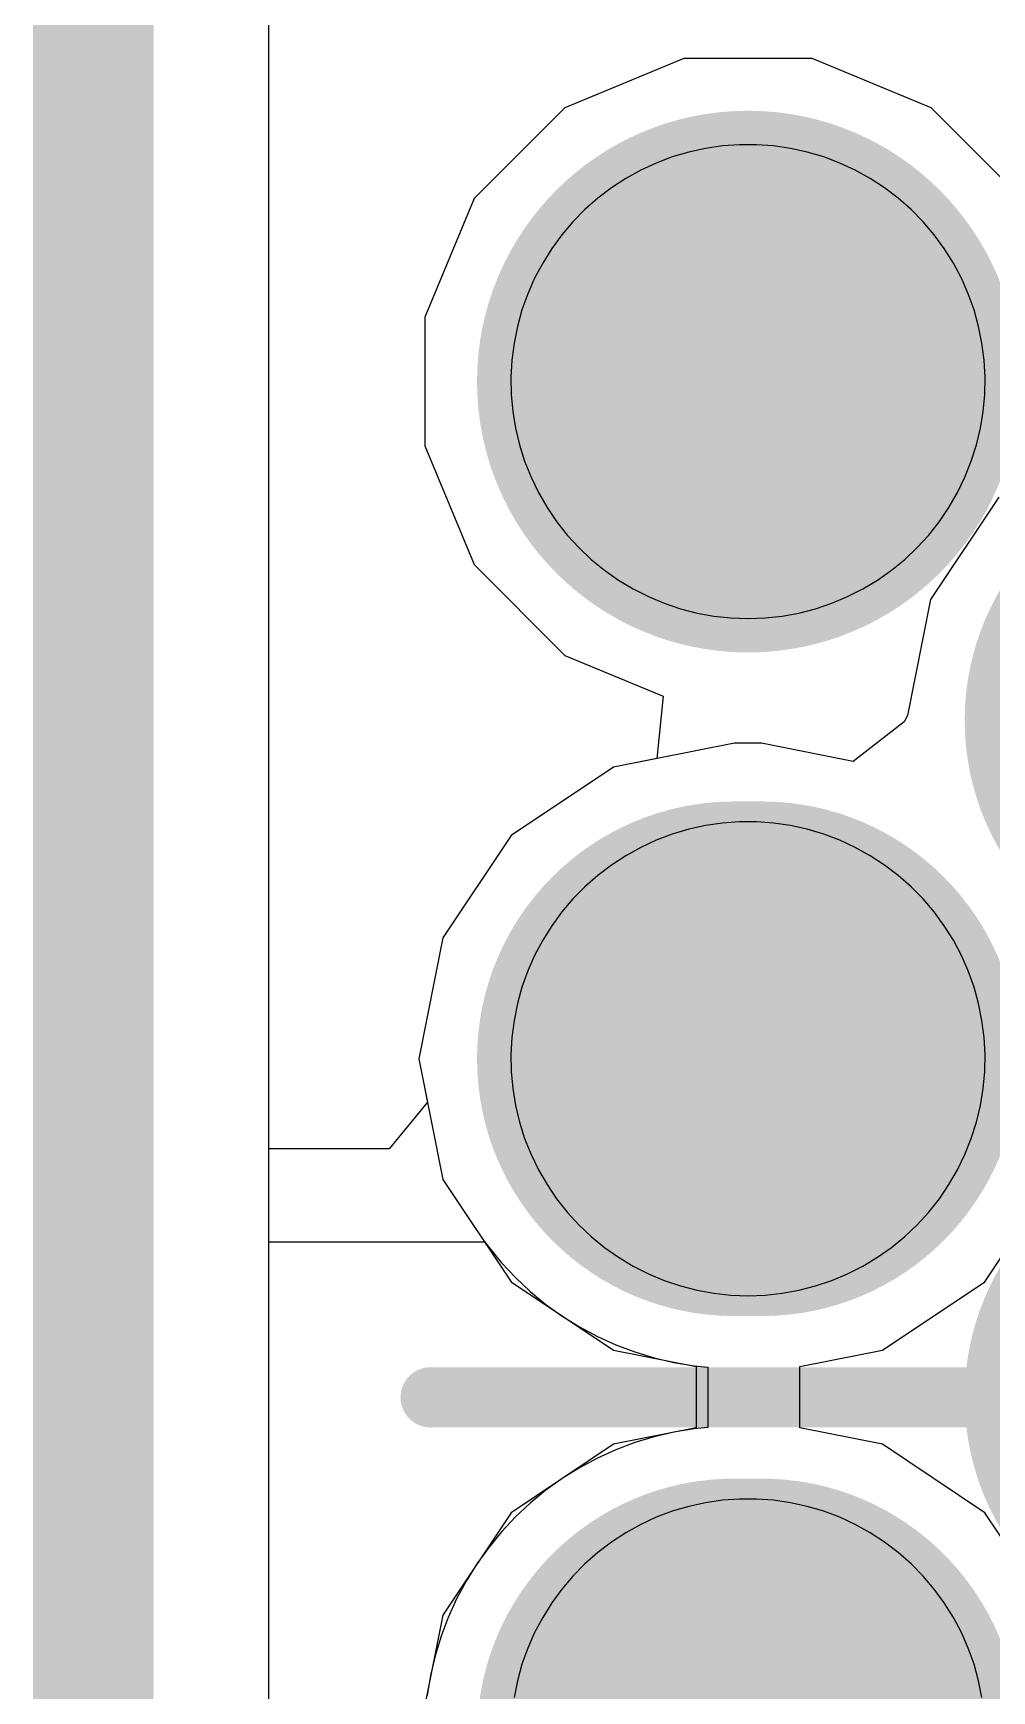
# Model space of a CAD drawing. Header units: inches. Extents: x -6 to 283, y -12 to 154.
# Drawn here: x 10.639 to 12.054, y 5.172 to 7.62 of the extents above; entities that cross this region are included whole.
import ezdxf

# ---------------------------------------------------------------- set-up
doc = ezdxf.new("R2010")
doc.units = ezdxf.units.IN
for name, color, linetype in [('Board Outline', 216, 'Continuous'), ('Bottom Layer', 5, 'Continuous'), ('Bottom Solder', 6, 'Continuous'), ('Drill Drawing', 1, 'Continuous'), ('GND-1', 16, 'Continuous'), ('GND-2', 90, 'Continuous'), ('GND-3', 216, 'Continuous'), ('GND-4', 54, 'Continuous'), ('Multi-Layer', 9, 'Continuous'), ('Pad Holes', 156, 'Continuous'), ('PWR-1', 156, 'Continuous'), ('PWR-2', 130, 'Continuous'), ('Signal L1', 76, 'Continuous'), ('Signal L2', 6, 'Continuous'), ('Top Layer', 1, 'Continuous'), ('Top Paste', 8, 'Continuous'), ('Top Solder', 216, 'Continuous')]:
    doc.layers.add(name, color=color, linetype=linetype)

# ---------------------------------------------------------------- blocks, each defined once
blk = doc.blocks.new('GT_USB_8013A_3')
at = {"layer": 'Bottom Layer'}
h = blk.add_hatch(color=5, dxfattribs=at)
edge = h.paths.add_edge_path()
edge.add_arc((-2.7501, -0.765), 0.35, 0, 360)
h = blk.add_hatch(color=5, dxfattribs=at)
edge = h.paths.add_edge_path()
edge.add_arc((-1.7501, -0.785), 0.33, 180, 360)
edge.add_line((-1.4201, -0.785), (-1.4201, -0.745))
edge.add_arc((-1.7501, -0.745), 0.33, 0, 180)
edge.add_line((-2.0801, -0.745), (-2.0801, -0.785))
h = blk.add_hatch(color=5, dxfattribs=at)
edge = h.paths.add_edge_path()
edge.add_arc((-0.7501, -0.785), 0.33, 180, 360)
edge.add_line((-0.4201, -0.785), (-0.4201, -0.745))
edge.add_arc((-0.7501, -0.745), 0.33, 0, 180)
edge.add_line((-1.0801, -0.745), (-1.0801, -0.785))
at = {"layer": 'Bottom Solder'}
h = blk.add_hatch(color=6, dxfattribs=at)
edge = h.paths.add_edge_path()
edge.add_arc((-2.25, -0.0652), 0.38, 180, 360)
edge.add_line((-1.87, -0.0652), (-1.87, -0.0252))
edge.add_arc((-2.25, -0.0252), 0.38, 0, 180)
edge.add_line((-2.63, -0.0252), (-2.63, -0.0652))
h = blk.add_hatch(color=6, dxfattribs=at)
edge = h.paths.add_edge_path()
edge.add_arc((-1.25, -0.0652), 0.38, 180, 360)
edge.add_line((-0.87, -0.0652), (-0.87, -0.0252))
edge.add_arc((-1.25, -0.0252), 0.38, 0, 180)
edge.add_line((-1.63, -0.0252), (-1.63, -0.0652))
h = blk.add_hatch(color=6, dxfattribs=at)
edge = h.paths.add_edge_path()
edge.add_arc((-2.7501, -0.765), 0.4, 0, 360)
h = blk.add_hatch(color=6, dxfattribs=at)
edge = h.paths.add_edge_path()
edge.add_arc((-1.7501, -0.785), 0.38, 180, 360)
edge.add_line((-1.3701, -0.785), (-1.3701, -0.745))
edge.add_arc((-1.7501, -0.745), 0.38, 0, 180)
edge.add_line((-2.1301, -0.745), (-2.1301, -0.785))
h = blk.add_hatch(color=6, dxfattribs=at)
edge = h.paths.add_edge_path()
edge.add_arc((-0.7501, -0.785), 0.38, 180, 360)
edge.add_line((-0.3701, -0.785), (-0.3701, -0.745))
edge.add_arc((-0.7501, -0.745), 0.38, 0, 180)
edge.add_line((-1.1301, -0.745), (-1.1301, -0.785))
at = {"layer": 'GND-1'}
h = blk.add_hatch(color=16, dxfattribs=at)
edge = h.paths.add_edge_path()
edge.add_arc((-2.7501, -0.765), 0.35, 0, 360)
h = blk.add_hatch(color=16, dxfattribs=at)
edge = h.paths.add_edge_path()
edge.add_arc((-1.7501, -0.785), 0.33, 180, 360)
edge.add_line((-1.4201, -0.785), (-1.4201, -0.745))
edge.add_arc((-1.7501, -0.745), 0.33, 0, 180)
edge.add_line((-2.0801, -0.745), (-2.0801, -0.785))
h = blk.add_hatch(color=16, dxfattribs=at)
edge = h.paths.add_edge_path()
edge.add_arc((-0.7501, -0.785), 0.33, 180, 360)
edge.add_line((-0.4201, -0.785), (-0.4201, -0.745))
edge.add_arc((-0.7501, -0.745), 0.33, 0, 180)
edge.add_line((-1.0801, -0.745), (-1.0801, -0.785))
at = {"layer": 'GND-2'}
h = blk.add_hatch(color=90, dxfattribs=at)
edge = h.paths.add_edge_path()
edge.add_arc((-2.7501, -0.765), 0.35, 0, 360)
h = blk.add_hatch(color=90, dxfattribs=at)
edge = h.paths.add_edge_path()
edge.add_arc((-1.7501, -0.785), 0.33, 180, 360)
edge.add_line((-1.4201, -0.785), (-1.4201, -0.745))
edge.add_arc((-1.7501, -0.745), 0.33, 0, 180)
edge.add_line((-2.0801, -0.745), (-2.0801, -0.785))
h = blk.add_hatch(color=90, dxfattribs=at)
edge = h.paths.add_edge_path()
edge.add_arc((-0.7501, -0.785), 0.33, 180, 360)
edge.add_line((-0.4201, -0.785), (-0.4201, -0.745))
edge.add_arc((-0.7501, -0.745), 0.33, 0, 180)
edge.add_line((-1.0801, -0.745), (-1.0801, -0.785))
at = {"layer": 'GND-3'}
h = blk.add_hatch(color=216, dxfattribs=at)
edge = h.paths.add_edge_path()
edge.add_arc((-2.7501, -0.765), 0.35, 0, 360)
h = blk.add_hatch(color=216, dxfattribs=at)
edge = h.paths.add_edge_path()
edge.add_arc((-1.7501, -0.785), 0.33, 180, 360)
edge.add_line((-1.4201, -0.785), (-1.4201, -0.745))
edge.add_arc((-1.7501, -0.745), 0.33, 0, 180)
edge.add_line((-2.0801, -0.745), (-2.0801, -0.785))
h = blk.add_hatch(color=216, dxfattribs=at)
edge = h.paths.add_edge_path()
edge.add_arc((-0.7501, -0.785), 0.33, 180, 360)
edge.add_line((-0.4201, -0.785), (-0.4201, -0.745))
edge.add_arc((-0.7501, -0.745), 0.33, 0, 180)
edge.add_line((-1.0801, -0.745), (-1.0801, -0.785))
at = {"layer": 'GND-4'}
h = blk.add_hatch(color=54, dxfattribs=at)
edge = h.paths.add_edge_path()
edge.add_arc((-2.7501, -0.765), 0.35, 0, 360)
h = blk.add_hatch(color=54, dxfattribs=at)
edge = h.paths.add_edge_path()
edge.add_arc((-1.7501, -0.785), 0.33, 180, 360)
edge.add_line((-1.4201, -0.785), (-1.4201, -0.745))
edge.add_arc((-1.7501, -0.745), 0.33, 0, 180)
edge.add_line((-2.0801, -0.745), (-2.0801, -0.785))
h = blk.add_hatch(color=54, dxfattribs=at)
edge = h.paths.add_edge_path()
edge.add_arc((-0.7501, -0.785), 0.33, 180, 360)
edge.add_line((-0.4201, -0.785), (-0.4201, -0.745))
edge.add_arc((-0.7501, -0.745), 0.33, 0, 180)
edge.add_line((-1.0801, -0.745), (-1.0801, -0.785))
at = {"layer": 'Multi-Layer'}
h = blk.add_hatch(color=9, dxfattribs=at)
edge = h.paths.add_edge_path()
edge.add_arc((-2.7501, -0.765), 0.35, 0, 360)
h = blk.add_hatch(color=9, dxfattribs=at)
edge = h.paths.add_edge_path()
edge.add_arc((-1.7501, -0.785), 0.33, 180, 360)
edge.add_line((-1.4201, -0.785), (-1.4201, -0.745))
edge.add_arc((-1.7501, -0.745), 0.33, 0, 180)
edge.add_line((-2.0801, -0.745), (-2.0801, -0.785))
h = blk.add_hatch(color=9, dxfattribs=at)
edge = h.paths.add_edge_path()
edge.add_arc((-0.7501, -0.785), 0.33, 180, 360)
edge.add_line((-0.4201, -0.785), (-0.4201, -0.745))
edge.add_arc((-0.7501, -0.745), 0.33, 0, 180)
edge.add_line((-1.0801, -0.745), (-1.0801, -0.785))
at = {"layer": 'Pad Holes'}
h = blk.add_hatch(color=7, dxfattribs=at)
edge = h.paths.add_edge_path()
edge.add_arc((-2.7502, -0.765), 0.25, 0, 360)
h = blk.add_hatch(color=7, dxfattribs=at)
edge = h.paths.add_edge_path()
edge.add_arc((-1.7502, -0.765), 0.25, 0, 360)
h = blk.add_hatch(color=7, dxfattribs=at)
edge = h.paths.add_edge_path()
edge.add_arc((-0.7502, -0.765), 0.25, 0, 360)
at = {"layer": 'PWR-1'}
h = blk.add_hatch(color=156, dxfattribs=at)
edge = h.paths.add_edge_path()
edge.add_arc((-2.7501, -0.765), 0.35, 0, 360)
h = blk.add_hatch(color=156, dxfattribs=at)
edge = h.paths.add_edge_path()
edge.add_arc((-1.7501, -0.785), 0.33, 180, 360)
edge.add_line((-1.4201, -0.785), (-1.4201, -0.745))
edge.add_arc((-1.7501, -0.745), 0.33, 0, 180)
edge.add_line((-2.0801, -0.745), (-2.0801, -0.785))
h = blk.add_hatch(color=156, dxfattribs=at)
edge = h.paths.add_edge_path()
edge.add_arc((-0.7501, -0.785), 0.33, 180, 360)
edge.add_line((-0.4201, -0.785), (-0.4201, -0.745))
edge.add_arc((-0.7501, -0.745), 0.33, 0, 180)
edge.add_line((-1.0801, -0.745), (-1.0801, -0.785))
at = {"layer": 'PWR-2'}
h = blk.add_hatch(color=130, dxfattribs=at)
edge = h.paths.add_edge_path()
edge.add_arc((-2.7501, -0.765), 0.35, 0, 360)
h = blk.add_hatch(color=130, dxfattribs=at)
edge = h.paths.add_edge_path()
edge.add_arc((-1.7501, -0.785), 0.33, 180, 360)
edge.add_line((-1.4201, -0.785), (-1.4201, -0.745))
edge.add_arc((-1.7501, -0.745), 0.33, 0, 180)
edge.add_line((-2.0801, -0.745), (-2.0801, -0.785))
h = blk.add_hatch(color=130, dxfattribs=at)
edge = h.paths.add_edge_path()
edge.add_arc((-0.7501, -0.785), 0.33, 180, 360)
edge.add_line((-0.4201, -0.785), (-0.4201, -0.745))
edge.add_arc((-0.7501, -0.745), 0.33, 0, 180)
edge.add_line((-1.0801, -0.745), (-1.0801, -0.785))
at = {"layer": 'Signal L1'}
h = blk.add_hatch(color=76, dxfattribs=at)
edge = h.paths.add_edge_path()
edge.add_arc((-2.7501, -0.765), 0.35, 0, 360)
h = blk.add_hatch(color=76, dxfattribs=at)
edge = h.paths.add_edge_path()
edge.add_arc((-1.7501, -0.785), 0.33, 180, 360)
edge.add_line((-1.4201, -0.785), (-1.4201, -0.745))
edge.add_arc((-1.7501, -0.745), 0.33, 0, 180)
edge.add_line((-2.0801, -0.745), (-2.0801, -0.785))
h = blk.add_hatch(color=76, dxfattribs=at)
edge = h.paths.add_edge_path()
edge.add_arc((-0.7501, -0.785), 0.33, 180, 360)
edge.add_line((-0.4201, -0.785), (-0.4201, -0.745))
edge.add_arc((-0.7501, -0.745), 0.33, 0, 180)
edge.add_line((-1.0801, -0.745), (-1.0801, -0.785))
at = {"layer": 'Signal L2'}
h = blk.add_hatch(color=6, dxfattribs=at)
edge = h.paths.add_edge_path()
edge.add_arc((-2.7501, -0.765), 0.35, 0, 360)
h = blk.add_hatch(color=6, dxfattribs=at)
edge = h.paths.add_edge_path()
edge.add_arc((-1.7501, -0.785), 0.33, 180, 360)
edge.add_line((-1.4201, -0.785), (-1.4201, -0.745))
edge.add_arc((-1.7501, -0.745), 0.33, 0, 180)
edge.add_line((-2.0801, -0.745), (-2.0801, -0.785))
h = blk.add_hatch(color=6, dxfattribs=at)
edge = h.paths.add_edge_path()
edge.add_arc((-0.7501, -0.785), 0.33, 180, 360)
edge.add_line((-0.4201, -0.785), (-0.4201, -0.745))
edge.add_arc((-0.7501, -0.745), 0.33, 0, 180)
edge.add_line((-1.0801, -0.745), (-1.0801, -0.785))
at = {"layer": 'Top Layer'}
h = blk.add_hatch(color=1, dxfattribs=at)
edge = h.paths.add_edge_path()
edge.add_arc((-2.7501, -0.765), 0.35, 0, 360)
h = blk.add_hatch(color=1, dxfattribs=at)
edge = h.paths.add_edge_path()
edge.add_arc((-1.7501, -0.785), 0.33, 180, 360)
edge.add_line((-1.4201, -0.785), (-1.4201, -0.745))
edge.add_arc((-1.7501, -0.745), 0.33, 0, 180)
edge.add_line((-2.0801, -0.745), (-2.0801, -0.785))
h = blk.add_hatch(color=1, dxfattribs=at)
edge = h.paths.add_edge_path()
edge.add_arc((-0.7501, -0.785), 0.33, 180, 360)
edge.add_line((-0.4201, -0.785), (-0.4201, -0.745))
edge.add_arc((-0.7501, -0.745), 0.33, 0, 180)
edge.add_line((-1.0801, -0.745), (-1.0801, -0.785))
at = {"layer": 'Top Solder'}
h = blk.add_hatch(color=216, dxfattribs=at)
edge = h.paths.add_edge_path()
edge.add_arc((-2.25, -0.0652), 0.38, 180, 360)
edge.add_line((-1.87, -0.0652), (-1.87, -0.0252))
edge.add_arc((-2.25, -0.0252), 0.38, 0, 180)
edge.add_line((-2.63, -0.0252), (-2.63, -0.0652))
h = blk.add_hatch(color=216, dxfattribs=at)
edge = h.paths.add_edge_path()
edge.add_arc((-1.25, -0.0652), 0.38, 180, 360)
edge.add_line((-0.87, -0.0652), (-0.87, -0.0252))
edge.add_arc((-1.25, -0.0252), 0.38, 0, 180)
edge.add_line((-1.63, -0.0252), (-1.63, -0.0652))
h = blk.add_hatch(color=216, dxfattribs=at)
edge = h.paths.add_edge_path()
edge.add_arc((-2.7501, -0.765), 0.4, 0, 360)
h = blk.add_hatch(color=216, dxfattribs=at)
edge = h.paths.add_edge_path()
edge.add_arc((-1.7501, -0.785), 0.38, 180, 360)
edge.add_line((-1.3701, -0.785), (-1.3701, -0.745))
edge.add_arc((-1.7501, -0.745), 0.38, 0, 180)
edge.add_line((-2.1301, -0.745), (-2.1301, -0.785))
h = blk.add_hatch(color=216, dxfattribs=at)
edge = h.paths.add_edge_path()
edge.add_arc((-0.7501, -0.785), 0.38, 180, 360)
edge.add_line((-0.3701, -0.785), (-0.3701, -0.745))
edge.add_arc((-0.7501, -0.745), 0.38, 0, 180)
edge.add_line((-1.1301, -0.745), (-1.1301, -0.785))
at = {"layer": 'Top Paste'}
for p, q in [((-2.7564, -0.4151), (-2.7817, -0.4165)), ((-2.7312, -0.4156), (-2.7564, -0.4151)), ((-2.706, -0.4178), (-2.7312, -0.4156)), ((-1.7564, -0.4151), (-1.7817, -0.4165)), ((-1.7312, -0.4156), (-1.7564, -0.4151)), ((-1.706, -0.4178), (-1.7312, -0.4156)), ((-2.8797, -0.4399), (-2.9028, -0.4501)), ((-2.8559, -0.4314), (-2.8797, -0.4399)), ((-2.8315, -0.4246), (-2.8559, -0.4314)), ((-2.8067, -0.4197), (-2.8315, -0.4246)), ((-2.7817, -0.4165), (-2.8067, -0.4197)), ((-2.6811, -0.4219), (-2.706, -0.4178)), ((-2.6565, -0.4278), (-2.6811, -0.4219)), ((-2.6324, -0.4354), (-2.6565, -0.4278)), ((-2.6089, -0.4448), (-2.6324, -0.4354)), ((-1.8797, -0.4399), (-1.9028, -0.4501)), ((-1.8559, -0.4314), (-1.8797, -0.4399)), ((-1.8315, -0.4246), (-1.8559, -0.4314)), ((-1.8067, -0.4197), (-1.8315, -0.4246)), ((-1.7817, -0.4165), (-1.8067, -0.4197)), ((-1.6811, -0.4219), (-1.706, -0.4178)), ((-1.6565, -0.4278), (-1.6811, -0.4219)), ((-1.6324, -0.4354), (-1.6565, -0.4278)), ((-1.6089, -0.4448), (-1.6324, -0.4354)), ((-0.8797, -0.4399), (-0.9028, -0.4501)), ((-0.8559, -0.4314), (-0.8797, -0.4399)), ((-0.8315, -0.4246), (-0.8559, -0.4314)), ((-0.8067, -0.4197), (-0.8315, -0.4246)), ((-2.9251, -0.4619), (-2.9465, -0.4754)), ((-2.9028, -0.4501), (-2.9251, -0.4619)), ((-2.5862, -0.4558), (-2.6089, -0.4448)), ((-2.5643, -0.4685), (-2.5862, -0.4558)), ((-1.9251, -0.4619), (-1.9465, -0.4754)), ((-1.9028, -0.4501), (-1.9251, -0.4619)), ((-1.5862, -0.4558), (-1.6089, -0.4448)), ((-1.5643, -0.4685), (-1.5862, -0.4558)), ((-0.9251, -0.4619), (-0.9465, -0.4754)), ((-0.9028, -0.4501), (-0.9251, -0.4619)), ((-2.9465, -0.4754), (-2.9669, -0.4903)), ((-2.5434, -0.4826), (-2.5643, -0.4685)), ((-2.5235, -0.4983), (-2.5434, -0.4826)), ((-1.9465, -0.4754), (-1.9669, -0.4903)), ((-1.5434, -0.4826), (-1.5643, -0.4685)), ((-1.5235, -0.4983), (-1.5434, -0.4826)), ((-0.9465, -0.4754), (-0.9669, -0.4903)), ((-2.9862, -0.5067), (-3.0042, -0.5244)), ((-2.9669, -0.4903), (-2.9862, -0.5067)), ((-2.5049, -0.5153), (-2.5235, -0.4983)), ((-1.9862, -0.5067), (-2.0042, -0.5244)), ((-1.9669, -0.4903), (-1.9862, -0.5067)), ((-1.5049, -0.5153), (-1.5235, -0.4983)), ((-0.9862, -0.5067), (-1.0042, -0.5244)), ((-0.9669, -0.4903), (-0.9862, -0.5067)), ((-3.0042, -0.5244), (-3.0209, -0.5433)), ((-2.4875, -0.5337), (-2.5049, -0.5153)), ((-2.4715, -0.5532), (-2.4875, -0.5337)), ((-2.0042, -0.5244), (-2.0209, -0.5433)), ((-1.4875, -0.5337), (-1.5049, -0.5153)), ((-1.4715, -0.5532), (-1.4875, -0.5337)), ((-1.0042, -0.5244), (-1.0209, -0.5433)), ((-3.0209, -0.5433), (-3.0362, -0.5634)), ((-2.4569, -0.5739), (-2.4715, -0.5532)), ((-2.0209, -0.5433), (-2.0362, -0.5634)), ((-1.4569, -0.5739), (-1.4715, -0.5532)), ((-1.0209, -0.5433), (-1.0362, -0.5634)), ((-3.05, -0.5846), (-3.0623, -0.6067)), ((-3.0362, -0.5634), (-3.05, -0.5846)), ((-2.4439, -0.5956), (-2.4569, -0.5739)), ((-2.05, -0.5846), (-2.0623, -0.6067)), ((-2.0362, -0.5634), (-2.05, -0.5846)), ((-1.4439, -0.5956), (-1.4569, -0.5739)), ((-1.05, -0.5846), (-1.0623, -0.6067)), ((-1.0362, -0.5634), (-1.05, -0.5846)), ((-3.0623, -0.6067), (-3.0729, -0.6296)), ((-2.4325, -0.6181), (-2.4439, -0.5956)), ((-2.0623, -0.6067), (-2.0729, -0.6296)), ((-1.4325, -0.6181), (-1.4439, -0.5956)), ((-1.0623, -0.6067), (-1.0729, -0.6296)), ((-3.0729, -0.6296), (-3.0818, -0.6533)), ((-2.4227, -0.6414), (-2.4325, -0.6181)), ((-2.0729, -0.6296), (-2.0818, -0.6533)), ((-1.4227, -0.6414), (-1.4325, -0.6181)), ((-1.0729, -0.6296), (-1.0818, -0.6533)), ((-3.0818, -0.6533), (-3.089, -0.6775)), ((-2.4146, -0.6653), (-2.4227, -0.6414)), ((-2.0818, -0.6533), (-2.089, -0.6775)), ((-1.4146, -0.6653), (-1.4227, -0.6414)), ((-1.0818, -0.6533), (-1.089, -0.6775)), ((-3.089, -0.6775), (-3.0944, -0.7022)), ((-2.4083, -0.6898), (-2.4146, -0.6653)), ((-2.089, -0.6775), (-2.0944, -0.7022)), ((-1.4083, -0.6898), (-1.4146, -0.6653)), ((-1.089, -0.6775), (-1.0944, -0.7022)), ((-3.0944, -0.7022), (-3.0981, -0.7272)), ((-2.4038, -0.7147), (-2.4083, -0.6898)), ((-2.0944, -0.7022), (-2.0981, -0.7272)), ((-1.4038, -0.7147), (-1.4083, -0.6898)), ((-1.0944, -0.7022), (-1.0981, -0.7272)), ((-3.0981, -0.7272), (-3.0999, -0.7524)), ((-2.401, -0.7398), (-2.4038, -0.7147)), ((-2.0981, -0.7272), (-2.0999, -0.7524)), ((-1.401, -0.7398), (-1.4038, -0.7147)), ((-1.0981, -0.7272), (-1.0999, -0.7524)), ((-3.0999, -0.7524), (-3.0999, -0.7777)), ((-2.4001, -0.765), (-2.401, -0.7398)), ((-2.0999, -0.7524), (-2.0999, -0.7777)), ((-1.4001, -0.765), (-1.401, -0.7398)), ((-1.0999, -0.7524), (-1.0999, -0.7777)), ((-3.0999, -0.7777), (-3.0981, -0.8029)), ((-2.401, -0.7903), (-2.4001, -0.765)), ((-2.0999, -0.7777), (-2.0981, -0.8029)), ((-1.401, -0.7903), (-1.4001, -0.765)), ((-1.0999, -0.7777), (-1.0981, -0.8029)), ((-3.0981, -0.8029), (-3.0944, -0.8279)), ((-2.4038, -0.8154), (-2.401, -0.7903)), ((-2.0981, -0.8029), (-2.0944, -0.8279)), ((-1.4038, -0.8154), (-1.401, -0.7903)), ((-1.0981, -0.8029), (-1.0944, -0.8279)), ((-3.0944, -0.8279), (-3.089, -0.8526)), ((-2.4083, -0.8403), (-2.4038, -0.8154)), ((-2.0944, -0.8279), (-2.089, -0.8526)), ((-1.4083, -0.8403), (-1.4038, -0.8154)), ((-1.0944, -0.8279), (-1.089, -0.8526)), ((-3.089, -0.8526), (-3.0818, -0.8768)), ((-2.4146, -0.8648), (-2.4083, -0.8403)), ((-2.089, -0.8526), (-2.0818, -0.8768)), ((-1.4146, -0.8648), (-1.4083, -0.8403)), ((-1.089, -0.8526), (-1.0818, -0.8768)), ((-3.0818, -0.8768), (-3.0729, -0.9005)), ((-2.4227, -0.8887), (-2.4146, -0.8648)), ((-2.0818, -0.8768), (-2.0729, -0.9005)), ((-1.4227, -0.8887), (-1.4146, -0.8648)), ((-1.0818, -0.8768), (-1.0729, -0.9005)), ((-3.0729, -0.9005), (-3.0623, -0.9234)), ((-2.4325, -0.912), (-2.4227, -0.8887)), ((-2.0729, -0.9005), (-2.0623, -0.9234)), ((-1.4325, -0.912), (-1.4227, -0.8887)), ((-1.0729, -0.9005), (-1.0623, -0.9234)), ((-3.0623, -0.9234), (-3.05, -0.9455)), ((-2.4439, -0.9345), (-2.4325, -0.912)), ((-2.0623, -0.9234), (-2.05, -0.9455)), ((-1.4439, -0.9345), (-1.4325, -0.912)), ((-1.0623, -0.9234), (-1.05, -0.9455)), ((-3.05, -0.9455), (-3.0362, -0.9667)), ((-2.4569, -0.9562), (-2.4439, -0.9345)), ((-2.05, -0.9455), (-2.0362, -0.9667)), ((-1.4569, -0.9562), (-1.4439, -0.9345)), ((-1.05, -0.9455), (-1.0362, -0.9667)), ((-3.0362, -0.9667), (-3.0209, -0.9868)), ((-2.4875, -0.9964), (-2.4715, -0.9769)), ((-2.4715, -0.9769), (-2.4569, -0.9562)), ((-2.0362, -0.9667), (-2.0209, -0.9868)), ((-1.4875, -0.9964), (-1.4715, -0.9769)), ((-1.4715, -0.9769), (-1.4569, -0.9562)), ((-1.0362, -0.9667), (-1.0209, -0.9868)), ((-3.0209, -0.9868), (-3.0042, -1.0057)), ((-2.5049, -1.0148), (-2.4875, -0.9964)), ((-2.0209, -0.9868), (-2.0042, -1.0057)), ((-1.5049, -1.0148), (-1.4875, -0.9964)), ((-1.0209, -0.9868), (-1.0042, -1.0057)), ((-3.0042, -1.0057), (-2.9862, -1.0234)), ((-2.9862, -1.0234), (-2.9669, -1.0398)), ((-2.5235, -1.0318), (-2.5049, -1.0148)), ((-2.0042, -1.0057), (-1.9862, -1.0234)), ((-1.9862, -1.0234), (-1.9669, -1.0398)), ((-1.5235, -1.0318), (-1.5049, -1.0148)), ((-1.0042, -1.0057), (-0.9862, -1.0234)), ((-0.9862, -1.0234), (-0.9669, -1.0398)), ((-2.9669, -1.0398), (-2.9465, -1.0547)), ((-2.5643, -1.0616), (-2.5434, -1.0475)), ((-2.5434, -1.0475), (-2.5235, -1.0318)), ((-1.9669, -1.0398), (-1.9465, -1.0547)), ((-1.5643, -1.0616), (-1.5434, -1.0475)), ((-1.5434, -1.0475), (-1.5235, -1.0318)), ((-0.9669, -1.0398), (-0.9465, -1.0547)), ((-2.9465, -1.0547), (-2.9251, -1.0681)), ((-2.9251, -1.0681), (-2.9028, -1.08)), ((-2.6089, -1.0853), (-2.5862, -1.0743)), ((-2.5862, -1.0743), (-2.5643, -1.0616)), ((-1.9465, -1.0547), (-1.9251, -1.0681)), ((-1.9251, -1.0681), (-1.9028, -1.08)), ((-1.6089, -1.0853), (-1.5862, -1.0743)), ((-1.5862, -1.0743), (-1.5643, -1.0616)), ((-0.9465, -1.0547), (-0.9251, -1.0681)), ((-0.9251, -1.0681), (-0.9028, -1.08)), ((-2.9028, -1.08), (-2.8797, -1.0902)), ((-2.8797, -1.0902), (-2.8559, -1.0987)), ((-2.8559, -1.0987), (-2.8315, -1.1055)), ((-2.6565, -1.1023), (-2.6324, -1.0947)), ((-2.6324, -1.0947), (-2.6089, -1.0853)), ((-1.9028, -1.08), (-1.8797, -1.0902)), ((-1.8797, -1.0902), (-1.8559, -1.0987)), ((-1.8559, -1.0987), (-1.8315, -1.1055)), ((-1.6565, -1.1023), (-1.6324, -1.0947)), ((-1.6324, -1.0947), (-1.6089, -1.0853)), ((-0.9028, -1.08), (-0.8797, -1.0902)), ((-0.8797, -1.0902), (-0.8559, -1.0987)), ((-0.8559, -1.0987), (-0.8315, -1.1055)), ((-2.8315, -1.1055), (-2.8067, -1.1104)), ((-2.8067, -1.1104), (-2.7817, -1.1136)), ((-2.7817, -1.1136), (-2.7564, -1.115)), ((-2.7564, -1.115), (-2.7312, -1.1145)), ((-2.7312, -1.1145), (-2.706, -1.1123)), ((-2.706, -1.1123), (-2.6811, -1.1082)), ((-2.6811, -1.1082), (-2.6565, -1.1023)), ((-1.8315, -1.1055), (-1.8067, -1.1104)), ((-1.8067, -1.1104), (-1.7817, -1.1136)), ((-1.7817, -1.1136), (-1.7564, -1.115)), ((-1.7564, -1.115), (-1.7312, -1.1145)), ((-1.7312, -1.1145), (-1.706, -1.1123)), ((-1.706, -1.1123), (-1.6811, -1.1082)), ((-1.6811, -1.1082), (-1.6565, -1.1023)), ((-0.8315, -1.1055), (-0.8067, -1.1104))]:
    blk.add_line(p, q, dxfattribs=at)

msp = doc.modelspace()

# ---------------------------------------------------------------- linework, layer by layer
at = {"layer": 'Board Outline'}
msp.add_lwpolyline([(10.7278, -10.3315, 0.1778, 0.1778, 0), (10.7278, 19.0513, 0.1778, 0.1778, 0)], format="xyseb", dxfattribs=at)
at = {"layer": 'Bottom Layer'}
for p, q in [((10.9868, -10.3315), (10.9868, 19.0513)), ((12.0644, 6.9344), (11.9634, 6.7833)), ((11.9634, 6.7833), (11.9293, 6.6119)), ((11.9293, 6.6119), (11.9247, 6.6025)), ((11.9247, 6.6025), (11.8494, 6.5441)), ((11.6741, 6.571), (11.4957, 6.5356)), ((11.7141, 6.571), (11.6741, 6.571)), ((11.8494, 6.5441), (11.7141, 6.571)), ((11.4957, 6.5356), (11.3446, 6.4346)), ((11.3446, 6.4346), (11.2436, 6.2834)), ((11.2436, 6.2834), (11.2081, 6.1051)), ((11.2081, 6.1051), (11.2436, 5.9268)), ((11.2436, 5.9268), (11.3446, 5.7756)), ((11.3446, 5.7756), (11.4957, 5.6746)), ((11.4957, 5.6746), (11.6174, 5.6504)), ((11.6174, 5.6504), (11.6174, 5.5598)), ((11.6174, 5.5598), (11.4957, 5.5356)), ((11.4957, 5.5356), (11.3446, 5.4346)), ((11.3446, 5.4346), (11.2436, 5.2834)), ((11.2436, 5.2834), (11.2081, 5.1051))]:
    msp.add_line(p, q, dxfattribs=at)
for points in [[(11.7449, 6.1051, 0.1041, 0.1041, 0), (11.7614, 6.0886, 0.1041, 0.1041, 0)], [(11.7614, 6.1013, 0.1041, 0.1041, 0), (13.3338, 6.1013, 0.1041, 0.1041, 0)]]:
    msp.add_lwpolyline(points, format="xyseb", dxfattribs=at)
for points in [[(11.7189, 6.1051, 0.0521, 0.0521, 1), (11.7709, 6.1051, 0.0521, 0.0521, 1)], [(11.7354, 6.1013, 0.0521, 0.0521, 1), (11.7874, 6.1013, 0.0521, 0.0521, 1)], [(11.7354, 6.0886, 0.0521, 0.0521, 1), (11.7874, 6.0886, 0.0521, 0.0521, 1)]]:
    msp.add_lwpolyline(points, format="xyseb", close=True, dxfattribs=at)
at = {"layer": 'Drill Drawing'}
for points in [[(11.9481, 7.1051, 0.0508, 0.0508, 1), (11.4401, 7.1051, 0.0508, 0.0508, 1)], [(11.4274, 7.1051, 0.0254, 0.0254, 1), (11.4528, 7.1051, 0.0254, 0.0254, 1)], [(11.9354, 7.1051, 0.0254, 0.0254, 1), (11.9608, 7.1051, 0.0254, 0.0254, 1)], [(11.9481, 6.1051, 0.0508, 0.0508, 1), (11.4401, 6.1051, 0.0508, 0.0508, 1)], [(11.4274, 6.1051, 0.0254, 0.0254, 1), (11.4528, 6.1051, 0.0254, 0.0254, 1)], [(11.9354, 6.1051, 0.0254, 0.0254, 1), (11.9608, 6.1051, 0.0254, 0.0254, 1)], [(11.9481, 5.1051, 0.0508, 0.0508, 1), (11.4401, 5.1051, 0.0508, 0.0508, 1)]]:
    msp.add_lwpolyline(points, format="xyseb", close=True, dxfattribs=at)
at = {"layer": 'GND-1'}
for p, q in [((10.9868, -10.3315), (10.9868, 19.0513)), ((12.0644, 6.9344), (11.9634, 6.7833)), ((11.9634, 6.7833), (11.9293, 6.6119)), ((11.9293, 6.6119), (11.9247, 6.6025)), ((11.9247, 6.6025), (11.8494, 6.5441)), ((11.6741, 6.571), (11.4957, 6.5356)), ((11.7141, 6.571), (11.6741, 6.571)), ((11.8494, 6.5441), (11.7141, 6.571)), ((11.4957, 6.5356), (11.3446, 6.4346)), ((11.3446, 6.4346), (11.2436, 6.2834)), ((11.2436, 6.2834), (11.2081, 6.1051)), ((11.2081, 6.1051), (11.2436, 5.9268)), ((11.2436, 5.9268), (11.3446, 5.7756)), ((11.3446, 5.7756), (11.4957, 5.6746)), ((11.4957, 5.6746), (11.6174, 5.6504)), ((11.6174, 5.6504), (11.6174, 5.5598)), ((11.6174, 5.5598), (11.4957, 5.5356)), ((11.4957, 5.5356), (11.3446, 5.4346)), ((11.3446, 5.4346), (11.2436, 5.2834)), ((11.2436, 5.2834), (11.2081, 5.1051))]:
    msp.add_line(p, q, dxfattribs=at)
at = {"layer": 'GND-2'}
for p, q in [((10.9868, -10.3315), (10.9868, 19.0513)), ((12.0644, 6.9344), (11.9634, 6.7833)), ((11.9634, 6.7833), (11.9293, 6.6119)), ((11.9293, 6.6119), (11.9247, 6.6025)), ((11.9247, 6.6025), (11.8494, 6.5441)), ((11.6741, 6.571), (11.4957, 6.5356)), ((11.7141, 6.571), (11.6741, 6.571)), ((11.8494, 6.5441), (11.7141, 6.571)), ((11.4957, 6.5356), (11.3446, 6.4346)), ((11.3446, 6.4346), (11.2436, 6.2834)), ((11.2436, 6.2834), (11.2081, 6.1051)), ((11.2081, 6.1051), (11.2436, 5.9268)), ((11.2436, 5.9268), (11.3446, 5.7756)), ((11.3446, 5.7756), (11.4957, 5.6746)), ((11.4957, 5.6746), (11.6174, 5.6504)), ((11.6174, 5.6504), (11.6174, 5.5598)), ((11.6174, 5.5598), (11.4957, 5.5356)), ((11.4957, 5.5356), (11.3446, 5.4346)), ((11.3446, 5.4346), (11.2436, 5.2834)), ((11.2436, 5.2834), (11.2081, 5.1051))]:
    msp.add_line(p, q, dxfattribs=at)
at = {"layer": 'GND-3'}
for p, q in [((10.9868, -10.3315), (10.9868, 19.0513)), ((12.0644, 6.9344), (11.9634, 6.7833)), ((11.9634, 6.7833), (11.9293, 6.6119)), ((11.9293, 6.6119), (11.9247, 6.6025)), ((11.9247, 6.6025), (11.8494, 6.5441)), ((11.6741, 6.571), (11.4957, 6.5356)), ((11.7141, 6.571), (11.6741, 6.571)), ((11.8494, 6.5441), (11.7141, 6.571)), ((11.4957, 6.5356), (11.3446, 6.4346)), ((11.3446, 6.4346), (11.2436, 6.2834)), ((11.2436, 6.2834), (11.2081, 6.1051)), ((11.2081, 6.1051), (11.2436, 5.9268)), ((11.2436, 5.9268), (11.3446, 5.7756)), ((11.3446, 5.7756), (11.4957, 5.6746)), ((11.4957, 5.6746), (11.6174, 5.6504)), ((11.6174, 5.6504), (11.6174, 5.5598)), ((11.6174, 5.5598), (11.4957, 5.5356)), ((11.4957, 5.5356), (11.3446, 5.4346)), ((11.3446, 5.4346), (11.2436, 5.2834)), ((11.2436, 5.2834), (11.2081, 5.1051))]:
    msp.add_line(p, q, dxfattribs=at)
at = {"layer": 'GND-4'}
for p, q in [((10.9868, -10.3315), (10.9868, 19.0513)), ((12.0644, 6.9344), (11.9634, 6.7833)), ((11.9634, 6.7833), (11.9293, 6.6119)), ((11.9293, 6.6119), (11.9247, 6.6025)), ((11.9247, 6.6025), (11.8494, 6.5441)), ((11.6741, 6.571), (11.4957, 6.5356)), ((11.7141, 6.571), (11.6741, 6.571)), ((11.8494, 6.5441), (11.7141, 6.571)), ((11.4957, 6.5356), (11.3446, 6.4346)), ((11.3446, 6.4346), (11.2436, 6.2834)), ((11.2436, 6.2834), (11.2081, 6.1051)), ((11.2081, 6.1051), (11.2436, 5.9268)), ((11.2436, 5.9268), (11.3446, 5.7756)), ((11.3446, 5.7756), (11.4957, 5.6746)), ((11.4957, 5.6746), (11.6174, 5.6504)), ((11.6174, 5.6504), (11.6174, 5.5598)), ((11.6174, 5.5598), (11.4957, 5.5356)), ((11.4957, 5.5356), (11.3446, 5.4346)), ((11.3446, 5.4346), (11.2436, 5.2834)), ((11.2436, 5.2834), (11.2081, 5.1051))]:
    msp.add_line(p, q, dxfattribs=at)
at = {"layer": 'PWR-1'}
for p, q in [((10.9868, -2.2101), (10.9868, 19.0513)), ((11.5992, 7.5821), (11.4239, 7.5095)), ((11.7889, 7.5821), (11.5992, 7.5821)), ((11.9643, 7.5095), (11.7889, 7.5821)), ((11.4239, 7.5095), (11.2897, 7.3753)), ((12.0984, 7.3753), (11.9643, 7.5095)), ((11.2897, 7.3753), (11.2171, 7.2)), ((11.2171, 7.2), (11.2171, 7.0102)), ((11.2171, 7.0102), (11.2897, 6.8349)), ((11.2897, 6.8349), (11.4239, 6.7007)), ((11.4239, 6.7007), (11.5687, 6.6407)), ((11.5687, 6.6407), (11.5596, 6.5483)), ((11.5596, 6.5483), (11.4957, 6.5356)), ((11.4957, 6.5356), (11.3446, 6.4346)), ((11.3446, 6.4346), (11.2436, 6.2834)), ((11.2436, 6.2834), (11.2081, 6.1051)), ((11.2081, 6.1051), (11.2436, 5.9268)), ((11.2436, 5.9268), (11.3446, 5.7756)), ((12.0435, 5.7756), (12.1445, 5.9268)), ((11.3446, 5.7756), (11.4957, 5.6746)), ((11.8924, 5.6746), (12.0435, 5.7756)), ((11.4957, 5.6746), (11.6174, 5.6504)), ((11.7707, 5.6504), (11.8924, 5.6746)), ((11.6174, 5.6504), (11.6174, 5.5598)), ((11.7707, 5.5598), (11.7707, 5.6504)), ((11.6174, 5.5598), (11.4957, 5.5356)), ((11.8924, 5.5356), (11.7707, 5.5598)), ((11.4957, 5.5356), (11.3446, 5.4346)), ((12.0435, 5.4346), (11.8924, 5.5356)), ((11.3446, 5.4346), (11.2436, 5.2834)), ((12.1445, 5.2834), (12.0435, 5.4346)), ((11.2436, 5.2834), (11.2081, 5.1051))]:
    msp.add_line(p, q, dxfattribs=at)
for points in [[(11.2257, 5.6049, 0.0889, 0.0889, 0), (11.2257, 5.6049, 0.0889, 0.0889, 0)], [(11.2257, 5.6049, 0.0889, 0.0889, 0), (12.4138, 5.6049, 0.0889, 0.0889, 0)]]:
    msp.add_lwpolyline(points, format="xyseb", dxfattribs=at)
for points in [[(11.2034, 5.6049, 0.0445, 0.0445, 1), (11.2479, 5.6049, 0.0445, 0.0445, 1)], [(11.2035, 5.6049, 0.0445, 0.0445, 1), (11.248, 5.6049, 0.0445, 0.0445, 1)], [(11.2035, 5.6049, 0.0445, 0.0445, 1), (11.248, 5.6049, 0.0445, 0.0445, 1)]]:
    msp.add_lwpolyline(points, format="xyseb", close=True, dxfattribs=at)
at = {"layer": 'PWR-2'}
for p, q in [((10.9868, -2.1438), (10.9868, 19.0513)), ((11.5992, 7.5821), (11.4239, 7.5095)), ((11.7889, 7.5821), (11.5992, 7.5821)), ((11.9643, 7.5095), (11.7889, 7.5821)), ((11.4239, 7.5095), (11.2897, 7.3753)), ((12.0984, 7.3753), (11.9643, 7.5095)), ((11.2897, 7.3753), (11.2171, 7.2)), ((11.2171, 7.2), (11.2171, 7.0102)), ((11.2171, 7.0102), (11.2897, 6.8349)), ((11.2897, 6.8349), (11.4239, 6.7007)), ((11.4239, 6.7007), (11.5687, 6.6407)), ((11.5687, 6.6407), (11.5596, 6.5483)), ((11.5596, 6.5483), (11.4957, 6.5356)), ((11.4957, 6.5356), (11.3446, 6.4346)), ((11.3446, 6.4346), (11.2436, 6.2834)), ((11.2436, 6.2834), (11.2081, 6.1051)), ((11.2081, 6.1051), (11.2436, 5.9268)), ((11.2436, 5.9268), (11.3446, 5.7756)), ((12.0435, 5.7756), (12.1445, 5.9268)), ((11.3446, 5.7756), (11.4957, 5.6746)), ((11.8924, 5.6746), (12.0435, 5.7756)), ((11.4957, 5.6746), (11.6174, 5.6504)), ((11.7707, 5.6504), (11.8924, 5.6746)), ((11.6174, 5.6504), (11.6174, 5.5598)), ((11.7707, 5.5598), (11.7707, 5.6504)), ((11.6174, 5.5598), (11.4957, 5.5356)), ((11.8924, 5.5356), (11.7707, 5.5598)), ((11.4957, 5.5356), (11.3446, 5.4346)), ((12.0435, 5.4346), (11.8924, 5.5356)), ((11.3446, 5.4346), (11.2436, 5.2834)), ((12.1445, 5.2834), (12.0435, 5.4346)), ((11.2436, 5.2834), (11.2081, 5.1051))]:
    msp.add_line(p, q, dxfattribs=at)
for points in [[(11.2257, 5.6049, 0.0889, 0.0889, 0), (11.2257, 5.6049, 0.0889, 0.0889, 0)], [(11.2257, 5.6049, 0.0889, 0.0889, 0), (12.4138, 5.6049, 0.0889, 0.0889, 0)]]:
    msp.add_lwpolyline(points, format="xyseb", dxfattribs=at)
for points in [[(11.2035, 5.6049, 0.0445, 0.0445, 1), (11.2479, 5.6049, 0.0445, 0.0445, 1)], [(11.2035, 5.6049, 0.0445, 0.0445, 1), (11.248, 5.6049, 0.0445, 0.0445, 1)], [(11.2035, 5.6049, 0.0445, 0.0445, 1), (11.248, 5.6049, 0.0445, 0.0445, 1)]]:
    msp.add_lwpolyline(points, format="xyseb", close=True, dxfattribs=at)
at = {"layer": 'Signal L1'}
for p, q in [((10.9868, -10.3315), (10.9868, 19.0513)), ((12.0644, 6.9344), (11.9634, 6.7833)), ((11.9634, 6.7833), (11.9293, 6.6119)), ((11.9293, 6.6119), (11.9247, 6.6025)), ((11.9247, 6.6025), (11.8494, 6.5441)), ((11.6741, 6.571), (11.4957, 6.5356)), ((11.7141, 6.571), (11.6741, 6.571)), ((11.8494, 6.5441), (11.7141, 6.571)), ((11.4957, 6.5356), (11.3446, 6.4346)), ((11.3446, 6.4346), (11.2436, 6.2834)), ((11.2436, 6.2834), (11.2081, 6.1051)), ((11.2081, 6.1051), (11.2436, 5.9268)), ((11.2436, 5.9268), (11.3446, 5.7756)), ((11.3446, 5.7756), (11.4957, 5.6746)), ((11.4957, 5.6746), (11.6174, 5.6504)), ((11.6174, 5.6504), (11.6174, 5.5598)), ((11.6174, 5.5598), (11.4957, 5.5356)), ((11.4957, 5.5356), (11.3446, 5.4346)), ((11.3446, 5.4346), (11.2436, 5.2834)), ((11.2436, 5.2834), (11.2081, 5.1051))]:
    msp.add_line(p, q, dxfattribs=at)
at = {"layer": 'Signal L2'}
for p, q in [((10.9868, -10.3315), (10.9868, 19.0513)), ((12.0644, 6.9344), (11.9634, 6.7833)), ((11.9634, 6.7833), (11.9293, 6.6119)), ((11.9293, 6.6119), (11.9247, 6.6025)), ((11.9247, 6.6025), (11.8494, 6.5441)), ((11.6741, 6.571), (11.4957, 6.5356)), ((11.7141, 6.571), (11.6741, 6.571)), ((11.8494, 6.5441), (11.7141, 6.571)), ((11.4957, 6.5356), (11.3446, 6.4346)), ((11.3446, 6.4346), (11.2436, 6.2834)), ((11.2436, 6.2834), (11.2081, 6.1051)), ((11.2081, 6.1051), (11.2436, 5.9268)), ((11.2436, 5.9268), (11.3446, 5.7756)), ((11.3446, 5.7756), (11.4957, 5.6746)), ((11.4957, 5.6746), (11.6174, 5.6504)), ((11.6174, 5.6504), (11.6174, 5.5598)), ((11.6174, 5.5598), (11.4957, 5.5356)), ((11.4957, 5.5356), (11.3446, 5.4346)), ((11.3446, 5.4346), (11.2436, 5.2834)), ((11.2436, 5.2834), (11.2081, 5.1051))]:
    msp.add_line(p, q, dxfattribs=at)
at = {"layer": 'Top Layer'}
for p, q in [((10.9868, 5.9721), (10.9868, 19.0513)), ((12.0644, 6.9344), (11.9634, 6.7833)), ((11.9634, 6.7833), (11.9293, 6.6119)), ((11.9293, 6.6119), (11.9247, 6.6025)), ((11.9247, 6.6025), (11.8494, 6.5441)), ((11.6741, 6.571), (11.4957, 6.5356)), ((11.7141, 6.571), (11.6741, 6.571)), ((11.8494, 6.5441), (11.7141, 6.571)), ((11.4957, 6.5356), (11.3446, 6.4346)), ((11.3446, 6.4346), (11.2436, 6.2834)), ((11.2436, 6.2834), (11.2081, 6.1051)), ((11.2081, 6.1051), (11.2209, 6.0409)), ((11.2209, 6.0409), (11.1645, 5.9721)), ((11.1645, 5.9721), (10.9868, 5.9721)), ((10.9868, 2.6049), (10.9868, 5.8347)), ((10.9868, 5.8347), (11.3056, 5.8347)), ((11.3056, 5.8347), (11.3113, 5.8267)), ((11.3113, 5.8267), (11.3303, 5.8036)), ((11.3303, 5.8036), (11.3507, 5.7818)), ((11.3507, 5.7818), (11.3726, 5.7613)), ((11.3726, 5.7613), (11.3957, 5.7423)), ((11.3957, 5.7423), (11.42, 5.7249)), ((11.42, 5.7249), (11.4454, 5.7091)), ((11.4454, 5.7091), (11.4718, 5.695)), ((11.4718, 5.695), (11.4991, 5.6826)), ((11.4991, 5.6826), (11.5271, 5.6721)), ((11.5271, 5.6721), (11.5557, 5.6634)), ((11.5557, 5.6634), (11.5848, 5.6566)), ((11.5848, 5.6566), (11.6144, 5.6517)), ((11.6144, 5.6517), (11.6347, 5.6497)), ((11.6347, 5.6497), (11.6347, 5.5604)), ((11.6144, 5.5584), (11.5848, 5.5535)), ((11.6347, 5.5604), (11.6144, 5.5584)), ((11.5271, 5.5381), (11.4991, 5.5275)), ((11.5557, 5.5467), (11.5271, 5.5381)), ((11.5848, 5.5535), (11.5557, 5.5467)), ((11.4718, 5.5152), (11.4454, 5.5011)), ((11.4991, 5.5275), (11.4718, 5.5152)), ((11.42, 5.4853), (11.3957, 5.4678)), ((11.4454, 5.5011), (11.42, 5.4853)), ((11.3957, 5.4678), (11.3726, 5.4488)), ((11.3726, 5.4488), (11.3507, 5.4284)), ((11.3507, 5.4284), (11.3303, 5.4066)), ((11.3303, 5.4066), (11.3113, 5.3834)), ((11.3113, 5.3834), (11.2939, 5.3591)), ((11.2939, 5.3591), (11.2781, 5.3337)), ((11.2781, 5.3337), (11.264, 5.3073)), ((11.264, 5.3073), (11.2516, 5.2801)), ((11.2516, 5.2801), (11.2411, 5.2521)), ((11.2411, 5.2521), (11.2324, 5.2234)), ((11.2324, 5.2234), (11.2256, 5.1943)), ((11.2256, 5.1943), (11.2207, 5.1648))]:
    msp.add_line(p, q, dxfattribs=at)
for points in [[(11.7449, 7.1051, 0.1016, 0.1016, 0), (11.7449, 7.1051, 0.1016, 0.1016, 0)], [(11.7449, 7.1051, 0.1016, 0.1016, 0), (13.3948, 7.1051, 0.1016, 0.1016, 0)], [(11.2256, 5.605, 0.0889, 0.0889, 0), (11.2257, 5.6049, 0.0889, 0.0889, 0)], [(11.2257, 5.6049, 0.0889, 0.0889, 0), (12.4138, 5.6049, 0.0889, 0.0889, 0)]]:
    msp.add_lwpolyline(points, format="xyseb", dxfattribs=at)
for points in [[(11.7195, 7.1051, 0.0508, 0.0508, 1), (11.7703, 7.1051, 0.0508, 0.0508, 1)], [(11.7195, 7.1051, 0.0508, 0.0508, 1), (11.7703, 7.1051, 0.0508, 0.0508, 1)], [(11.7195, 7.1051, 0.0508, 0.0508, 1), (11.7703, 7.1051, 0.0508, 0.0508, 1)], [(11.2034, 5.605, 0.0445, 0.0445, 1), (11.2478, 5.605, 0.0445, 0.0445, 1)], [(11.2035, 5.6049, 0.0445, 0.0445, 1), (11.248, 5.6049, 0.0445, 0.0445, 1)], [(11.2035, 5.6049, 0.0445, 0.0445, 1), (11.248, 5.6049, 0.0445, 0.0445, 1)]]:
    msp.add_lwpolyline(points, format="xyseb", close=True, dxfattribs=at)

# ---------------------------------------------------------------- block references
at = {"rotation": 270}
msp.add_blockref('GT_USB_8013A_3', (12.4591, 4.3549), dxfattribs=at)

doc.saveas('drawing.dxf')
